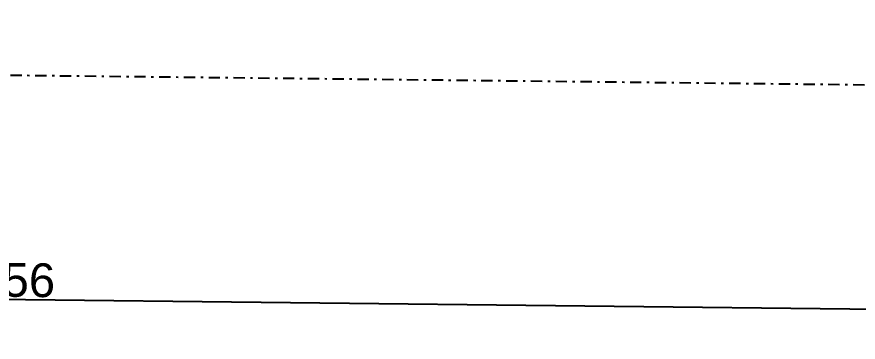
# Model space of a CAD drawing. Header units: inches. Extents: x 139 to 559, y -1 to 295.
# Drawn here: x 388.94 to 426.28, y 207.07 to 221.52 of the extents above; entities that cross this region are included whole.
import ezdxf

# ---------------------------------------------------------------- set-up
doc = ezdxf.new("R2010")
doc.units = ezdxf.units.IN
doc.header["$MEASUREMENT"] = 0
doc.linetypes.add('DASHDOT', pattern=[1, 0.5, -0.25, 0, -0.25])
doc.layers.get('defpoints').update_dxf_attribs({"color": 1})
doc.layers.add('ARC_SECTION LINE', color=5, linetype='DASHDOT')
doc.layers.add('u', color=6, linetype='Continuous', lineweight=20)
doc.styles.get("Standard").update_dxf_attribs({"font": 'arial.ttf'})
doc.dimstyles.new('sk-100 (SITE)', dxfattribs={"dimtxt": 1.5, "dimasz": 0.2, "dimexe": 0.2, "dimexo": 0, "dimgap": 0.1, "dimtad": 1, "dimdec": 0, "dimlfac": 100, "dimzin": 0, "dimdsep": 46, "dimtxsty": 'Standard', "dimblk": 'OBLIQUE', "dimcen": 0.09, "dimadec": 0, "dimazin": 0, "dimtfac": 1, "dimtdec": 0, "dimtofl": 0, "dimtmove": 0, "dimatfit": 3, "dimldrblk": 'OBLIQUE', "dimfxl": 1, "dimtolj": 1, "dimtzin": 0, "dimarcsym": 0})

# ---------------------------------------------------------------- blocks, each defined once
blk = doc.blocks.new('_Oblique')
at = {"color": 0, "linetype": 'ByBlock', "lineweight": -2}
blk.add_line((-0.5, -0.5), (0.5, 0.5), dxfattribs=at)
blk = doc.blocks.new('*D195')
at = {"layer": 'defpoints', "color": 0}
for p in [(285.446, 210.125), (285.387, 204.977), (489.936, 202.663)]:
    blk.add_point(p, dxfattribs=at)
at = {"layer": 'u', "color": 0, "lineweight": -2}
for p, q in [((285.387, 204.977), (285.448, 210.325)), ((489.994, 207.811), (285.446, 210.125)), ((489.936, 202.663), (489.996, 208.011))]:
    blk.add_line(p, q, dxfattribs=at)
at = {"layer": 'u', "color": 0, "lineweight": -2, "xscale": 0.2, "yscale": 0.2, "zscale": 0.2}
for p, rotation in [((285.446, 210.125), 179.3519097727704), ((489.994, 207.811), 359.3519097727704)]:
    blk.add_blockref('_Oblique', p, dxfattribs=dict(at, rotation=rotation))
at = {"layer": 'u', "color": 0, "insert": (387.729, 209.834), "char_height": 1.5, "attachment_point": 5, "rotation": 359.3519}
blk.add_mtext('\\A1;20456', dxfattribs=at)

msp = doc.modelspace()

# ---------------------------------------------------------------- linework, layer by layer
at = {"layer": 'ARC_SECTION LINE'}
msp.add_line((157.6714, 221.5195), (495.3575, 217.7313), dxfattribs=at)

# ---------------------------------------------------------------- dimensions: what is measured, and where the dimension line sits
at = {"layer": 'u'}
dim = msp.add_aligned_dim(p1=(489.9356, 202.663), p2=(285.3873, 204.9768), distance=-5.1482, dimstyle='sk-100 (SITE)', dxfattribs=at)
dim.commit()
dim.dimension.update_dxf_attribs({"geometry": '*D195', "text_midpoint": (387.7295, 209.8335)})

doc.saveas('drawing.dxf')
